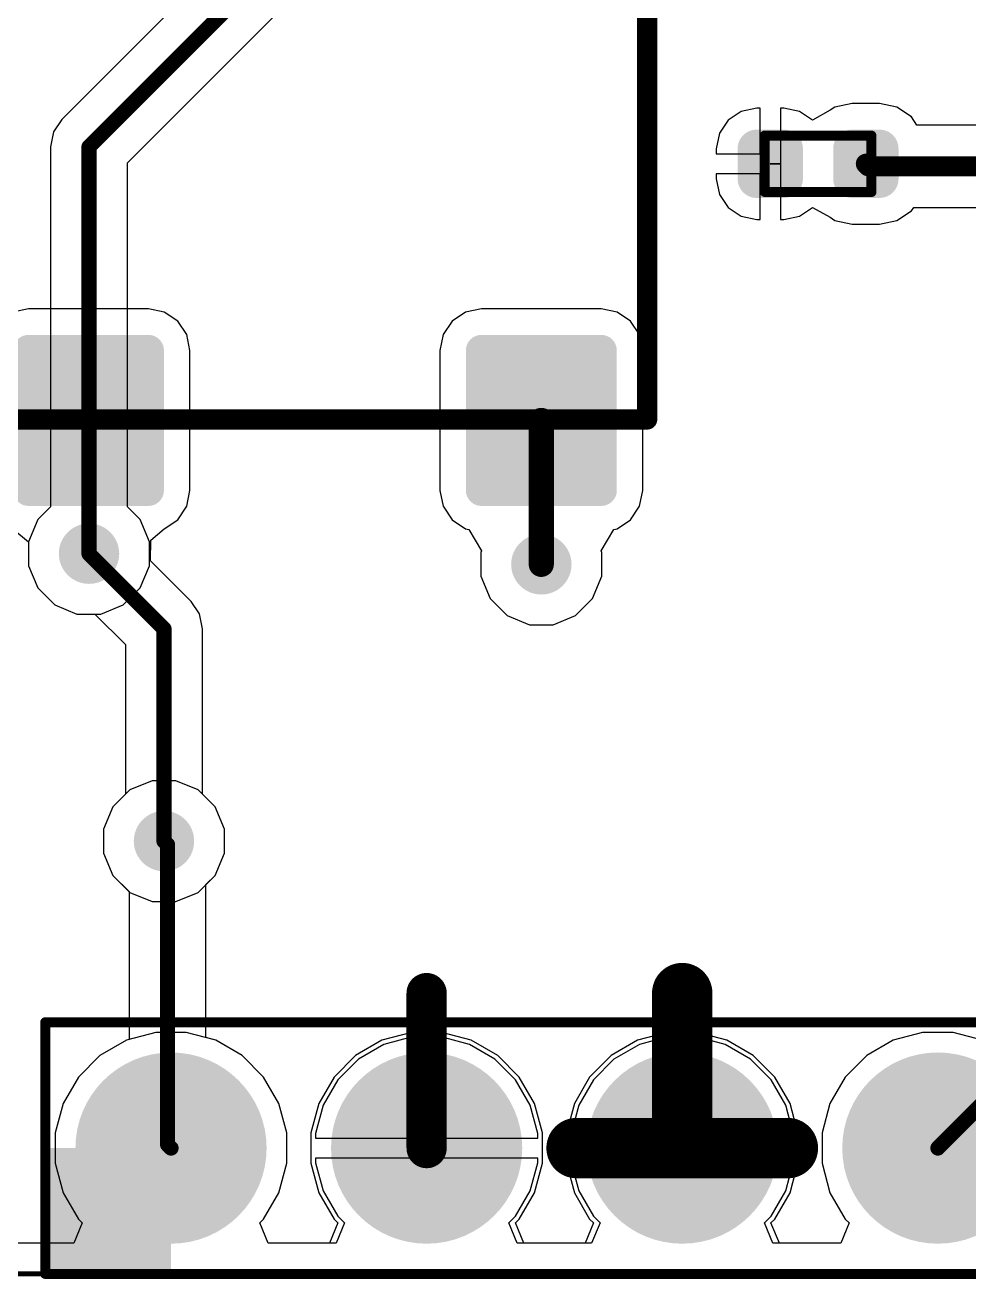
# Model space of a CAD drawing. Header units: inches. Extents: x 0 to 41, y 0 to 25.4.
# Drawn here: x 7.62 to 17, y -0.05 to 12.41 of the extents above; entities that cross this region are included whole.
import ezdxf

# ---------------------------------------------------------------- set-up
doc = ezdxf.new("R2010")
doc.units = ezdxf.units.IN
for name, color, linetype in [('Board', 56, 'Continuous'), ('BOTTOM', 5, 'Continuous'), ('Bottom Solder', 6, 'Continuous'), ('Pad Holes', 156, 'Continuous'), ('TOP', 1, 'Continuous'), ('Top Assembly', 56, 'Continuous'), ('Top Solder', 216, 'Continuous'), ('Via Holes', 16, 'Continuous')]:
    doc.layers.add(name, color=color, linetype=linetype)

# ---------------------------------------------------------------- blocks, each defined once
blk = doc.blocks.new('RES_0402_3763')
at = {"layer": 'TOP'}
h = blk.add_hatch(color=1, dxfattribs=at)
edge = h.paths.add_edge_path()
edge.add_arc((-0.34, -0.15), 0.14, 270, 360)
edge.add_line((-0.2, -0.15), (-0.2, 0.15))
edge.add_arc((-0.34, 0.15), 0.14, 0, 90)
edge.add_line((-0.34, 0.29), (-0.61, 0.29))
edge.add_arc((-0.61, 0.15), 0.14, 90, 180)
edge.add_line((-0.75, 0.15), (-0.75, -0.15))
edge.add_arc((-0.61, -0.15), 0.14, 180, 270)
edge.add_line((-0.61, -0.29), (-0.34, -0.29))
h = blk.add_hatch(color=1, dxfattribs=at)
edge = h.paths.add_edge_path()
edge.add_arc((0.34, 0.15), 0.14, 90, 180)
edge.add_line((0.2, 0.15), (0.2, -0.15))
edge.add_arc((0.34, -0.15), 0.14, 180, 270)
edge.add_line((0.34, -0.29), (0.61, -0.29))
edge.add_arc((0.61, -0.15), 0.14, 270, 360)
edge.add_line((0.75, -0.15), (0.75, 0.15))
edge.add_arc((0.61, 0.15), 0.14, 0, 90)
edge.add_line((0.61, 0.29), (0.34, 0.29))
at = {"layer": 'Top Solder'}
h = blk.add_hatch(color=216, dxfattribs=at)
edge = h.paths.add_edge_path()
edge.add_arc((-0.34, -0.15), 0.19, 270, 360)
edge.add_line((-0.15, -0.15), (-0.15, 0.15))
edge.add_arc((-0.34, 0.15), 0.19, 0, 90)
edge.add_line((-0.34, 0.34), (-0.61, 0.34))
edge.add_arc((-0.61, 0.15), 0.19, 90, 180)
edge.add_line((-0.8, 0.15), (-0.8, -0.15))
edge.add_arc((-0.61, -0.15), 0.19, 180, 270)
edge.add_line((-0.61, -0.34), (-0.34, -0.34))
h = blk.add_hatch(color=216, dxfattribs=at)
edge = h.paths.add_edge_path()
edge.add_arc((0.34, 0.15), 0.19, 90, 180)
edge.add_line((0.15, 0.15), (0.15, -0.15))
edge.add_arc((0.34, -0.15), 0.19, 180, 270)
edge.add_line((0.34, -0.34), (0.61, -0.34))
edge.add_arc((0.61, -0.15), 0.19, 270, 360)
edge.add_line((0.8, -0.15), (0.8, 0.15))
edge.add_arc((0.61, 0.15), 0.19, 0, 90)
edge.add_line((0.61, 0.34), (0.34, 0.34))
at = {"layer": 'Top Assembly', "const_width": 0.1}
for points in [[(-0.53, 0.28), (-0.53, -0.28)], [(0.53, 0.28), (-0.53, 0.28)], [(0.53, 0.28), (0.53, -0.28)], [(0.53, -0.28), (-0.53, -0.28)]]:
    blk.add_lwpolyline(points, dxfattribs=at)
at = {"layer": 'Top Assembly', "const_width": 0.05}
for points in [[(-0.555, 0.28, 1), (-0.505, 0.28, 1)], [(-0.555, 0.28, 1), (-0.505, 0.28, 1)], [(0.505, 0.28, 1), (0.555, 0.28, 1)], [(0.505, 0.28, 1), (0.555, 0.28, 1)], [(-0.555, -0.28, 1), (-0.505, -0.28, 1)], [(-0.555, -0.28, 1), (-0.505, -0.28, 1)], [(0.505, -0.28, 1), (0.555, -0.28, 1)], [(0.505, -0.28, 1), (0.555, -0.28, 1)]]:
    blk.add_lwpolyline(points, format="xyb", close=True, dxfattribs=at)
blk = doc.blocks.new('PIN_HEADER_2_54___VERT__1_10POS_3802')
at = {"layer": 'BOTTOM'}
h = blk.add_hatch(color=5, dxfattribs=at)
edge = h.paths.add_edge_path()
edge.add_arc((-11.43, 0), 0.85, 0, 360)
h = blk.add_hatch(color=5, dxfattribs=at)
edge = h.paths.add_edge_path()
edge.add_arc((-8.89, 0), 0.85, 0, 360)
h = blk.add_hatch(color=5, dxfattribs=at)
edge = h.paths.add_edge_path()
edge.add_arc((-6.35, 0), 0.85, 0, 360)
h = blk.add_hatch(color=5, dxfattribs=at)
edge = h.paths.add_edge_path()
edge.add_arc((-3.81, 0), 0.85, 0, 360)
at = {"layer": 'Bottom Solder'}
h = blk.add_hatch(color=6, dxfattribs=at)
edge = h.paths.add_edge_path()
edge.add_arc((-11.43, 0), 0.95, 0, 360)
h = blk.add_hatch(color=6, dxfattribs=at)
edge = h.paths.add_edge_path()
edge.add_arc((-8.89, 0), 0.95, 0, 360)
h = blk.add_hatch(color=6, dxfattribs=at)
edge = h.paths.add_edge_path()
edge.add_arc((-6.35, 0), 0.95, 0, 360)
h = blk.add_hatch(color=6, dxfattribs=at)
edge = h.paths.add_edge_path()
edge.add_arc((-3.81, 0), 0.95, 0, 360)
at = {"layer": 'Pad Holes'}
h = blk.add_hatch(color=7, dxfattribs=at)
edge = h.paths.add_edge_path()
edge.add_arc((-11.43, 0), 0.5, 0, 360)
h = blk.add_hatch(color=7, dxfattribs=at)
edge = h.paths.add_edge_path()
edge.add_arc((-8.89, 0), 0.5, 0, 360)
h = blk.add_hatch(color=7, dxfattribs=at)
edge = h.paths.add_edge_path()
edge.add_arc((-6.35, 0), 0.5, 0, 360)
h = blk.add_hatch(color=7, dxfattribs=at)
edge = h.paths.add_edge_path()
edge.add_arc((-3.81, 0), 0.5, 0, 360)
at = {"layer": 'TOP'}
h = blk.add_hatch(color=1, dxfattribs=at)
edge = h.paths.add_edge_path()
edge.add_arc((-11.43, 0), 0.85, 0, 360)
h = blk.add_hatch(color=1, dxfattribs=at)
edge = h.paths.add_edge_path()
edge.add_arc((-8.89, 0), 0.85, 0, 360)
h = blk.add_hatch(color=1, dxfattribs=at)
edge = h.paths.add_edge_path()
edge.add_arc((-6.35, 0), 0.85, 0, 360)
h = blk.add_hatch(color=1, dxfattribs=at)
edge = h.paths.add_edge_path()
edge.add_arc((-3.81, 0), 0.85, 0, 360)
at = {"layer": 'Top Assembly'}
blk.add_hatch(color=56, dxfattribs=at).paths.add_polyline_path([(-12.68, -1.25), (-11.43, -1.25), (-11.43, 0), (-12.68, 0)])
at = {"layer": 'Top Solder'}
h = blk.add_hatch(color=216, dxfattribs=at)
edge = h.paths.add_edge_path()
edge.add_arc((-11.43, 0), 0.95, 0, 360)
h = blk.add_hatch(color=216, dxfattribs=at)
edge = h.paths.add_edge_path()
edge.add_arc((-8.89, 0), 0.95, 0, 360)
h = blk.add_hatch(color=216, dxfattribs=at)
edge = h.paths.add_edge_path()
edge.add_arc((-6.35, 0), 0.95, 0, 360)
h = blk.add_hatch(color=216, dxfattribs=at)
edge = h.paths.add_edge_path()
edge.add_arc((-3.81, 0), 0.95, 0, 360)
at = {"layer": 'Top Assembly', "const_width": 0.1}
for points in [[(-12.68, -1.25), (-12.68, 1.25)], [(-12.68, 1.25), (12.68, 1.25)], [(-12.68, -1.25), (12.68, -1.25)]]:
    blk.add_lwpolyline(points, dxfattribs=at)
at = {"layer": 'Top Assembly', "const_width": 0.05}
for points in [[(-12.705, 1.25, 1), (-12.655, 1.25, 1)], [(-12.705, 1.25, 1), (-12.655, 1.25, 1)], [(-12.705, -1.25, 1), (-12.655, -1.25, 1)], [(-12.705, -1.25, 1), (-12.655, -1.25, 1)]]:
    blk.add_lwpolyline(points, format="xyb", close=True, dxfattribs=at)
blk = doc.blocks.new('TS42_3806')
at = {"layer": 'TOP'}
h = blk.add_hatch(color=1, dxfattribs=at)
edge = h.paths.add_edge_path()
edge.add_arc((-3.505, 1.655), 0.105, 270, 360)
edge.add_line((-3.4, 1.655), (-3.4, 2.845))
edge.add_arc((-3.505, 2.845), 0.105, 0, 90)
edge.add_line((-3.505, 2.95), (-4.895, 2.95))
edge.add_arc((-4.895, 2.845), 0.105, 90, 180)
edge.add_line((-5, 2.845), (-5, 1.655))
edge.add_arc((-4.895, 1.655), 0.105, 180, 270)
edge.add_line((-4.895, 1.55), (-3.505, 1.55))
h = blk.add_hatch(color=1, dxfattribs=at)
edge = h.paths.add_edge_path()
edge.add_arc((4.895, 1.655), 0.105, 270, 360)
edge.add_line((5, 1.655), (5, 2.845))
edge.add_arc((4.895, 2.845), 0.105, 0, 90)
edge.add_line((4.895, 2.95), (3.505, 2.95))
edge.add_arc((3.505, 2.845), 0.105, 90, 180)
edge.add_line((3.4, 2.845), (3.4, 1.655))
edge.add_arc((3.505, 1.655), 0.105, 180, 270)
edge.add_line((3.505, 1.55), (4.895, 1.55))
h = blk.add_hatch(color=1, dxfattribs=at)
edge = h.paths.add_edge_path()
edge.add_arc((4.895, -0.595), 0.105, 270, 360)
edge.add_line((5, -0.595), (5, 0.595))
edge.add_arc((4.895, 0.595), 0.105, 0, 90)
edge.add_line((4.895, 0.7), (3.505, 0.7))
edge.add_arc((3.505, 0.595), 0.105, 90, 180)
edge.add_line((3.4, 0.595), (3.4, -0.595))
edge.add_arc((3.505, -0.595), 0.105, 180, 270)
edge.add_line((3.505, -0.7), (4.895, -0.7))
h = blk.add_hatch(color=1, dxfattribs=at)
edge = h.paths.add_edge_path()
edge.add_arc((-3.505, -2.845), 0.105, 270, 360)
edge.add_line((-3.4, -2.845), (-3.4, -1.655))
edge.add_arc((-3.505, -1.655), 0.105, 0, 90)
edge.add_line((-3.505, -1.55), (-4.895, -1.55))
edge.add_arc((-4.895, -1.655), 0.105, 90, 180)
edge.add_line((-5, -1.655), (-5, -2.845))
edge.add_arc((-4.895, -2.845), 0.105, 180, 270)
edge.add_line((-4.895, -2.95), (-3.505, -2.95))
h = blk.add_hatch(color=1, dxfattribs=at)
edge = h.paths.add_edge_path()
edge.add_arc((4.895, -2.845), 0.105, 270, 360)
edge.add_line((5, -2.845), (5, -1.655))
edge.add_arc((4.895, -1.655), 0.105, 0, 90)
edge.add_line((4.895, -1.55), (3.505, -1.55))
edge.add_arc((3.505, -1.655), 0.105, 90, 180)
edge.add_line((3.4, -1.655), (3.4, -2.845))
edge.add_arc((3.505, -2.845), 0.105, 180, 270)
edge.add_line((3.505, -2.95), (4.895, -2.95))
at = {"layer": 'Top Assembly'}
blk.add_hatch(color=56, dxfattribs=at).paths.add_polyline_path([(2.412, -3.302), (4.19, -3.302), (4.19, -1.524), (2.412, -1.524)])
at = {"layer": 'Top Solder'}
h = blk.add_hatch(color=216, dxfattribs=at)
edge = h.paths.add_edge_path()
edge.add_arc((-3.505, 1.655), 0.155, 270, 360)
edge.add_line((-3.35, 1.655), (-3.35, 2.845))
edge.add_arc((-3.505, 2.845), 0.155, 0, 90)
edge.add_line((-3.505, 3), (-4.895, 3))
edge.add_arc((-4.895, 2.845), 0.155, 90, 180)
edge.add_line((-5.05, 2.845), (-5.05, 1.655))
edge.add_arc((-4.895, 1.655), 0.155, 180, 270)
edge.add_line((-4.895, 1.5), (-3.505, 1.5))
h = blk.add_hatch(color=216, dxfattribs=at)
edge = h.paths.add_edge_path()
edge.add_arc((4.895, 1.655), 0.155, 270, 360)
edge.add_line((5.05, 1.655), (5.05, 2.845))
edge.add_arc((4.895, 2.845), 0.155, 0, 90)
edge.add_line((4.895, 3), (3.505, 3))
edge.add_arc((3.505, 2.845), 0.155, 90, 180)
edge.add_line((3.35, 2.845), (3.35, 1.655))
edge.add_arc((3.505, 1.655), 0.155, 180, 270)
edge.add_line((3.505, 1.5), (4.895, 1.5))
h = blk.add_hatch(color=216, dxfattribs=at)
edge = h.paths.add_edge_path()
edge.add_arc((4.895, -0.595), 0.155, 270, 360)
edge.add_line((5.05, -0.595), (5.05, 0.595))
edge.add_arc((4.895, 0.595), 0.155, 0, 90)
edge.add_line((4.895, 0.75), (3.505, 0.75))
edge.add_arc((3.505, 0.595), 0.155, 90, 180)
edge.add_line((3.35, 0.595), (3.35, -0.595))
edge.add_arc((3.505, -0.595), 0.155, 180, 270)
edge.add_line((3.505, -0.75), (4.895, -0.75))
h = blk.add_hatch(color=216, dxfattribs=at)
edge = h.paths.add_edge_path()
edge.add_arc((-3.505, -2.845), 0.155, 270, 360)
edge.add_line((-3.35, -2.845), (-3.35, -1.655))
edge.add_arc((-3.505, -1.655), 0.155, 0, 90)
edge.add_line((-3.505, -1.5), (-4.895, -1.5))
edge.add_arc((-4.895, -1.655), 0.155, 90, 180)
edge.add_line((-5.05, -1.655), (-5.05, -2.845))
edge.add_arc((-4.895, -2.845), 0.155, 180, 270)
edge.add_line((-4.895, -3), (-3.505, -3))
h = blk.add_hatch(color=216, dxfattribs=at)
edge = h.paths.add_edge_path()
edge.add_arc((4.895, -2.845), 0.155, 270, 360)
edge.add_line((5.05, -2.845), (5.05, -1.655))
edge.add_arc((4.895, -1.655), 0.155, 0, 90)
edge.add_line((4.895, -1.5), (3.505, -1.5))
edge.add_arc((3.505, -1.655), 0.155, 90, 180)
edge.add_line((3.35, -1.655), (3.35, -2.845))
edge.add_arc((3.505, -2.845), 0.155, 180, 270)
edge.add_line((3.505, -3), (4.895, -3))
at = {"layer": 'Top Assembly', "const_width": 0.2}
for points in [[(-4.191, 3.302), (4.191, 3.302)], [(-4.191, 3.302), (-4.191, -3.302)], [(4.191, 3.302), (4.191, -3.302)], [(-4.191, -3.302), (4.191, -3.302)]]:
    blk.add_lwpolyline(points, dxfattribs=at)
at = {"layer": 'Top Assembly', "const_width": 0.1}
for points in [[(-4.241, 3.302, 1), (-4.141, 3.302, 1)], [(-4.241, 3.302, 1), (-4.141, 3.302, 1)], [(4.141, 3.302, 1), (4.241, 3.302, 1)], [(4.141, 3.302, 1), (4.241, 3.302, 1)], [(-4.241, -3.302, 1), (-4.141, -3.302, 1)], [(-4.241, -3.302, 1), (-4.141, -3.302, 1)], [(4.141, -3.302, 1), (4.241, -3.302, 1)], [(4.141, -3.302, 1), (4.241, -3.302, 1)]]:
    blk.add_lwpolyline(points, format="xyb", close=True, dxfattribs=at)

msp = doc.modelspace()

# ---------------------------------------------------------------- hatches: boundary and pattern name
at = {"layer": 'BOTTOM'}
h = msp.add_hatch(color=5, dxfattribs=at)
edge = h.paths.add_edge_path()
edge.add_arc((8.255, 7.156), 0.3, 0, 360)
h = msp.add_hatch(color=5, dxfattribs=at)
edge = h.paths.add_edge_path()
edge.add_arc((12.75, 7.05), 0.3, 0, 360)
h = msp.add_hatch(color=5, dxfattribs=at)
edge = h.paths.add_edge_path()
edge.add_arc((9, 4.3), 0.3, 0, 360)
at = {"layer": 'TOP'}
h = msp.add_hatch(color=1, dxfattribs=at)
edge = h.paths.add_edge_path()
edge.add_arc((8.255, 7.156), 0.3, 0, 360)
h = msp.add_hatch(color=1, dxfattribs=at)
edge = h.paths.add_edge_path()
edge.add_arc((12.75, 7.05), 0.3, 0, 360)
h = msp.add_hatch(color=1, dxfattribs=at)
edge = h.paths.add_edge_path()
edge.add_arc((9, 4.3), 0.3, 0, 360)
at = {"layer": 'Via Holes'}
h = msp.add_hatch(color=7, dxfattribs=at)
edge = h.paths.add_edge_path()
edge.add_arc((8.255, 7.156), 0.15, 0, 360)
h = msp.add_hatch(color=7, dxfattribs=at)
edge = h.paths.add_edge_path()
edge.add_arc((12.75, 7.05), 0.15, 0, 360)
h = msp.add_hatch(color=7, dxfattribs=at)
edge = h.paths.add_edge_path()
edge.add_arc((9, 4.3), 0.15, 0, 360)

# ---------------------------------------------------------------- linework, layer by layer
at = {"layer": 'Board', "const_width": 0.05}
msp.add_lwpolyline([(4.5, 0), (36.5, 0)], dxfattribs=at)
at = {"layer": 'BOTTOM'}
for p, q in [((9.767, 13.253), (7.984, 11.47)), ((8.637, 11.041), (10.308, 12.712)), ((7.984, 11.47), (7.902, 11.346)), ((7.902, 11.346), (7.872, 11.199)), ((7.872, 11.199), (7.872, 7.622)), ((8.637, 7.622), (8.637, 11.041)), ((7.872, 7.622), (7.746, 7.495)), ((8.763, 7.495), (8.637, 7.622)), ((7.746, 7.495), (7.655, 7.275)), ((8.855, 7.275), (8.763, 7.495)), ((7.655, 7.275), (7.655, 7.036)), ((8.855, 7.036), (8.855, 7.275)), ((7.655, 7.036), (7.746, 6.816)), ((8.763, 6.816), (8.855, 7.036)), ((7.746, 6.816), (7.915, 6.647)), ((8.595, 6.647), (8.763, 6.816)), ((7.915, 6.647), (8.135, 6.556)), ((8.374, 6.556), (8.595, 6.647)), ((8.135, 6.556), (8.374, 6.556)), ((8.881, 4.9), (8.66, 4.809)), ((9.119, 4.9), (8.881, 4.9)), ((9.34, 4.809), (9.119, 4.9)), ((8.66, 4.809), (8.491, 4.64)), ((9.509, 4.64), (9.34, 4.809)), ((8.491, 4.64), (8.4, 4.419)), ((9.6, 4.419), (9.509, 4.64)), ((8.4, 4.419), (8.4, 4.181)), ((9.6, 4.181), (9.6, 4.419)), ((8.4, 4.181), (8.491, 3.96)), ((9.509, 3.96), (9.6, 4.181)), ((8.491, 3.96), (8.653, 3.799)), ((9.417, 3.869), (9.509, 3.96)), ((9.417, 2.348), (9.417, 3.869)), ((8.653, 3.799), (8.653, 2.329)), ((13.999, 2.4), (13.706, 2.322)), ((14.301, 2.4), (13.999, 2.4)), ((14.594, 2.322), (14.301, 2.4)), ((16.539, 2.4), (16.246, 2.322)), ((16.841, 2.4), (16.539, 2.4)), ((17.134, 2.322), (16.841, 2.4)), ((8.626, 2.322), (8.364, 2.17)), ((8.653, 2.329), (8.626, 2.322)), ((9.514, 2.322), (9.417, 2.348)), ((9.776, 2.17), (9.514, 2.322)), ((11.184, 2.279), (10.932, 2.133)), ((11.465, 2.354), (11.184, 2.279)), ((11.51, 2.354), (11.465, 2.354)), ((11.51, 1.35), (11.51, 2.354)), ((11.755, 2.354), (11.71, 2.354)), ((11.71, 2.354), (11.71, 1.35)), ((12.036, 2.279), (11.755, 2.354)), ((12.288, 2.133), (12.036, 2.279)), ((13.706, 2.322), (13.444, 2.17)), ((14.856, 2.17), (14.594, 2.322)), ((16.246, 2.322), (15.984, 2.17)), ((8.364, 2.17), (8.15, 1.956)), ((9.99, 1.956), (9.776, 2.17)), ((10.932, 2.133), (10.727, 1.928)), ((12.493, 1.928), (12.288, 2.133)), ((13.444, 2.17), (13.23, 1.956)), ((15.07, 1.956), (14.856, 2.17)), ((15.984, 2.17), (15.77, 1.956)), ((8.15, 1.956), (7.998, 1.694)), ((10.142, 1.694), (9.99, 1.956)), ((10.727, 1.928), (10.581, 1.676)), ((12.639, 1.676), (12.493, 1.928)), ((13.23, 1.956), (13.078, 1.694)), ((15.222, 1.694), (15.07, 1.956)), ((15.77, 1.956), (15.618, 1.694)), ((7.998, 1.694), (7.92, 1.401)), ((10.22, 1.401), (10.142, 1.694)), ((10.581, 1.676), (10.506, 1.395)), ((12.714, 1.395), (12.639, 1.676)), ((13.078, 1.694), (13, 1.401)), ((15.3, 1.401), (15.222, 1.694)), ((15.618, 1.694), (15.54, 1.401)), ((7.92, 1.401), (7.92, 1.099)), ((10.22, 1.099), (10.22, 1.401)), ((10.506, 1.395), (10.506, 1.35)), ((12.714, 1.35), (12.714, 1.395)), ((13, 1.401), (13, 1.099)), ((15.3, 1.099), (15.3, 1.401)), ((15.54, 1.401), (15.54, 1.099)), ((10.506, 1.35), (11.51, 1.35)), ((11.71, 1.35), (12.714, 1.35)), ((12.714, 1.15), (10.506, 1.15)), ((10.506, 1.15), (10.506, 1.105)), ((12.714, 1.105), (12.714, 1.15)), ((7.92, 1.099), (7.998, 0.806)), ((10.142, 0.806), (10.22, 1.099)), ((10.506, 1.105), (10.581, 0.824)), ((12.639, 0.824), (12.714, 1.105)), ((13, 1.099), (13.078, 0.806)), ((15.222, 0.806), (15.3, 1.099)), ((15.54, 1.099), (15.618, 0.806)), ((7.998, 0.806), (8.15, 0.544)), ((9.99, 0.544), (10.142, 0.806)), ((10.581, 0.824), (10.727, 0.572)), ((12.493, 0.572), (12.639, 0.824)), ((13.078, 0.806), (13.23, 0.544)), ((15.07, 0.544), (15.222, 0.806)), ((15.618, 0.806), (15.77, 0.544)), ((8.188, 0.506), (8.105, 0.306)), ((8.15, 0.544), (8.188, 0.506)), ((9.952, 0.506), (9.99, 0.544)), ((10.035, 0.306), (9.952, 0.506)), ((10.793, 0.506), (10.71, 0.306)), ((10.727, 0.572), (10.793, 0.506)), ((12.427, 0.506), (12.493, 0.572)), ((12.51, 0.306), (12.427, 0.506)), ((13.268, 0.506), (13.185, 0.306)), ((13.23, 0.544), (13.268, 0.506)), ((15.032, 0.506), (15.07, 0.544)), ((15.115, 0.306), (15.032, 0.506)), ((15.808, 0.506), (15.725, 0.306)), ((15.77, 0.544), (15.808, 0.506)), ((8.105, 0.306), (4.5, 0.306)), ((10.71, 0.306), (10.035, 0.306)), ((13.185, 0.306), (12.51, 0.306)), ((15.725, 0.306), (15.115, 0.306))]:
    msp.add_line(p, q, dxfattribs=at)
for points, const_width in [([(8.255, 11.199), (10.367, 13.312)], 0.15), ([(8.255, 7.156), (8.255, 11.199)], 0.15), ([(9, 4.3), (9.035, 4.265)], 0.15), ([(9.035, 1.285), (9.035, 4.265)], 0.15), ([(11.61, 1.25), (11.61, 2.79)], 0.4), ([(16.69, 1.25), (18.27, 2.83)], 0.15), ([(9.035, 1.285), (9.07, 1.25)], 0.15)]:
    msp.add_lwpolyline(points, dxfattribs=dict(at, const_width=const_width))
for points, const_width in [([(8.217, 11.199, 1), (8.292, 11.199, 1)], 0.075), ([(8.217, 11.199, 1), (8.292, 11.199, 1)], 0.075), ([(8.217, 7.156, 1), (8.292, 7.156, 1)], 0.075), ([(8.962, 4.3, 1), (9.038, 4.3, 1)], 0.075), ([(8.998, 4.265, 1), (9.073, 4.265, 1)], 0.075), ([(8.998, 4.265, 1), (9.073, 4.265, 1)], 0.075), ([(11.51, 2.79, 1), (11.71, 2.79, 1)], 0.2), ([(11.51, 1.25, 1), (11.71, 1.25, 1)], 0.2), ([(8.998, 1.285, 1), (9.073, 1.285, 1)], 0.075), ([(8.998, 1.285, 1), (9.073, 1.285, 1)], 0.075), ([(9.033, 1.25, 1), (9.108, 1.25, 1)], 0.075), ([(16.653, 1.25, 1), (16.728, 1.25, 1)], 0.075)]:
    msp.add_lwpolyline(points, format="xyb", close=True, dxfattribs=dict(at, const_width=const_width))
at = {"layer": 'TOP'}
for p, q in [((15.668, 11.594), (15.619, 11.562)), ((15.84, 11.629), (15.668, 11.594)), ((16.11, 11.629), (15.84, 11.629)), ((16.281, 11.594), (16.11, 11.629)), ((16.427, 11.497), (16.281, 11.594)), ((14.606, 11.464), (14.519, 11.334)), ((14.736, 11.551), (14.606, 11.464)), ((14.89, 11.582), (14.736, 11.551)), ((14.925, 11.582), (14.89, 11.582)), ((14.925, 11.13), (14.925, 11.582)), ((15.16, 11.582), (15.125, 11.582)), ((15.125, 11.582), (15.125, 11.03)), ((15.314, 11.551), (15.16, 11.582)), ((15.444, 11.464), (15.314, 11.551)), ((15.619, 11.562), (15.444, 11.464)), ((16.483, 11.413), (16.427, 11.497)), ((18.081, 11.413), (16.483, 11.413)), ((14.519, 11.334), (14.488, 11.18)), ((14.488, 11.18), (14.488, 11.13)), ((14.488, 11.13), (14.925, 11.13)), ((15.125, 11.03), (15.025, 11.03)), ((15.025, 11.03), (15.025, 11.03)), ((15.025, 11.03), (15.125, 11.03)), ((15.125, 11.03), (15.125, 10.478)), ((14.925, 10.93), (14.488, 10.93)), ((14.488, 10.93), (14.488, 10.88)), ((14.488, 10.88), (14.519, 10.726)), ((14.925, 10.478), (14.925, 10.93)), ((14.519, 10.726), (14.606, 10.596)), ((14.606, 10.596), (14.736, 10.509)), ((15.314, 10.509), (15.444, 10.596)), ((15.444, 10.596), (15.619, 10.498)), ((16.427, 10.563), (16.45, 10.597)), ((16.45, 10.597), (17.842, 10.597)), ((14.736, 10.509), (14.89, 10.478)), ((14.89, 10.478), (14.925, 10.478)), ((15.125, 10.478), (15.16, 10.478)), ((15.16, 10.478), (15.314, 10.509)), ((15.619, 10.498), (15.668, 10.466)), ((15.668, 10.466), (15.84, 10.431)), ((16.11, 10.431), (16.281, 10.466)), ((16.281, 10.466), (16.427, 10.563)), ((15.84, 10.431), (16.11, 10.431)), ((7.655, 9.588), (7.497, 9.557)), ((8.845, 9.588), (7.655, 9.588)), ((9.003, 9.557), (8.845, 9.588)), ((9.137, 9.467), (9.003, 9.557)), ((11.997, 9.557), (11.863, 9.467)), ((12.155, 9.588), (11.997, 9.557)), ((13.345, 9.588), (12.155, 9.588)), ((13.503, 9.557), (13.345, 9.588)), ((13.637, 9.467), (13.503, 9.557)), ((9.227, 9.333), (9.137, 9.467)), ((11.863, 9.467), (11.773, 9.333)), ((13.726, 9.333), (13.637, 9.467)), ((9.258, 9.175), (9.227, 9.333)), ((11.773, 9.333), (11.742, 9.175)), ((13.758, 9.175), (13.726, 9.333)), ((9.258, 7.785), (9.258, 9.175)), ((11.742, 9.175), (11.742, 7.785)), ((13.758, 7.785), (13.758, 9.175)), ((9.227, 7.627), (9.258, 7.785)), ((11.742, 7.785), (11.773, 7.627)), ((13.726, 7.627), (13.758, 7.785)), ((9.137, 7.493), (9.227, 7.627)), ((11.773, 7.627), (11.863, 7.493)), ((13.637, 7.493), (13.726, 7.627)), ((9.003, 7.404), (9.137, 7.493)), ((11.863, 7.493), (11.997, 7.404)), ((13.503, 7.404), (13.637, 7.493)), ((7.497, 7.404), (7.655, 7.275)), ((8.871, 7.289), (9.003, 7.404)), ((11.997, 7.404), (12.028, 7.397)), ((12.028, 7.397), (12.156, 7.184)), ((13.344, 7.184), (13.472, 7.397)), ((13.472, 7.397), (13.503, 7.404)), ((7.655, 7.275), (7.655, 7.036)), ((8.867, 7.084), (8.871, 7.289)), ((12.156, 7.184), (12.15, 7.169)), ((12.15, 7.169), (12.15, 6.931)), ((13.35, 7.169), (13.344, 7.184)), ((13.35, 6.931), (13.35, 7.169)), ((7.655, 7.036), (7.746, 6.816)), ((9.27, 6.681), (8.867, 7.084)), ((12.15, 6.931), (12.241, 6.71)), ((13.259, 6.71), (13.35, 6.931)), ((7.746, 6.816), (7.915, 6.647)), ((7.915, 6.647), (8.135, 6.556)), ((9.353, 6.557), (9.27, 6.681)), ((12.241, 6.71), (12.41, 6.541)), ((13.09, 6.541), (13.259, 6.71)), ((8.135, 6.556), (8.314, 6.556)), ((8.314, 6.556), (8.618, 6.252)), ((9.382, 6.41), (9.353, 6.557)), ((12.41, 6.541), (12.631, 6.45)), ((12.869, 6.45), (13.09, 6.541)), ((9.382, 4.766), (9.382, 6.41)), ((12.631, 6.45), (12.869, 6.45)), ((8.618, 6.252), (8.618, 4.766)), ((8.618, 4.766), (8.491, 4.64)), ((9.509, 4.64), (9.382, 4.766)), ((8.491, 4.64), (8.4, 4.419)), ((9.6, 4.419), (9.509, 4.64)), ((8.4, 4.419), (8.4, 4.181)), ((9.6, 4.181), (9.6, 4.419)), ((8.4, 4.181), (8.491, 3.96)), ((9.509, 3.96), (9.6, 4.181)), ((8.491, 3.96), (8.66, 3.791)), ((9.34, 3.791), (9.509, 3.96)), ((8.66, 3.791), (8.881, 3.7)), ((9.119, 3.7), (9.34, 3.791)), ((8.881, 3.7), (9.119, 3.7)), ((8.919, 2.4), (8.626, 2.322)), ((9.221, 2.4), (8.919, 2.4)), ((9.514, 2.322), (9.221, 2.4)), ((11.459, 2.4), (11.166, 2.322)), ((11.761, 2.4), (11.459, 2.4)), ((12.054, 2.322), (11.761, 2.4)), ((16.539, 2.4), (16.246, 2.322)), ((16.841, 2.4), (16.539, 2.4)), ((17.134, 2.322), (16.841, 2.4)), ((8.626, 2.322), (8.364, 2.17)), ((9.776, 2.17), (9.514, 2.322)), ((11.166, 2.322), (10.904, 2.17)), ((12.316, 2.17), (12.054, 2.322)), ((13.724, 2.279), (13.472, 2.133)), ((14.005, 2.354), (13.724, 2.279)), ((14.05, 2.354), (14.005, 2.354)), ((14.05, 1.35), (14.05, 2.354)), ((14.295, 2.354), (14.25, 2.354)), ((14.25, 2.354), (14.25, 1.35)), ((14.576, 2.279), (14.295, 2.354)), ((14.828, 2.133), (14.576, 2.279)), ((16.246, 2.322), (15.984, 2.17)), ((8.364, 2.17), (8.15, 1.956)), ((9.99, 1.956), (9.776, 2.17)), ((10.904, 2.17), (10.69, 1.956)), ((12.53, 1.956), (12.316, 2.17)), ((13.472, 2.133), (13.267, 1.928)), ((15.033, 1.928), (14.828, 2.133)), ((15.984, 2.17), (15.77, 1.956)), ((8.15, 1.956), (7.998, 1.694)), ((10.142, 1.694), (9.99, 1.956)), ((10.69, 1.956), (10.538, 1.694)), ((12.682, 1.694), (12.53, 1.956)), ((13.267, 1.928), (13.121, 1.676)), ((15.179, 1.676), (15.033, 1.928)), ((15.77, 1.956), (15.618, 1.694)), ((7.998, 1.694), (7.92, 1.401)), ((10.22, 1.401), (10.142, 1.694)), ((10.538, 1.694), (10.46, 1.401)), ((12.76, 1.401), (12.682, 1.694)), ((13.121, 1.676), (13.046, 1.395)), ((15.254, 1.395), (15.179, 1.676)), ((15.618, 1.694), (15.54, 1.401)), ((7.92, 1.401), (7.92, 1.099)), ((10.22, 1.099), (10.22, 1.401)), ((10.46, 1.401), (10.46, 1.099)), ((12.76, 1.099), (12.76, 1.401)), ((13.046, 1.395), (13.046, 1.35)), ((15.254, 1.35), (15.254, 1.395)), ((15.54, 1.401), (15.54, 1.099)), ((13.046, 1.35), (14.05, 1.35)), ((14.25, 1.35), (15.254, 1.35)), ((15.254, 1.15), (13.046, 1.15)), ((13.046, 1.15), (13.046, 1.105)), ((15.254, 1.105), (15.254, 1.15)), ((7.92, 1.099), (7.998, 0.806)), ((10.142, 0.806), (10.22, 1.099)), ((10.46, 1.099), (10.538, 0.806)), ((12.682, 0.806), (12.76, 1.099)), ((13.046, 1.105), (13.121, 0.824)), ((15.179, 0.824), (15.254, 1.105)), ((15.54, 1.099), (15.618, 0.806)), ((7.998, 0.806), (8.15, 0.544)), ((9.99, 0.544), (10.142, 0.806)), ((10.538, 0.806), (10.69, 0.544)), ((12.53, 0.544), (12.682, 0.806)), ((13.121, 0.824), (13.267, 0.572)), ((15.033, 0.572), (15.179, 0.824)), ((15.618, 0.806), (15.77, 0.544)), ((8.188, 0.506), (8.105, 0.306)), ((8.15, 0.544), (8.188, 0.506)), ((9.952, 0.506), (9.99, 0.544)), ((10.035, 0.306), (9.952, 0.506)), ((10.728, 0.506), (10.645, 0.306)), ((10.69, 0.544), (10.728, 0.506)), ((12.492, 0.506), (12.53, 0.544)), ((12.575, 0.306), (12.492, 0.506)), ((13.333, 0.506), (13.25, 0.306)), ((13.267, 0.572), (13.333, 0.506)), ((14.967, 0.506), (15.033, 0.572)), ((15.05, 0.306), (14.967, 0.506)), ((15.808, 0.506), (15.725, 0.306)), ((15.77, 0.544), (15.808, 0.506)), ((8.105, 0.306), (4.5, 0.306)), ((10.645, 0.306), (10.035, 0.306)), ((13.25, 0.306), (12.575, 0.306)), ((15.725, 0.306), (15.05, 0.306))]:
    msp.add_line(p, q, dxfattribs=at)
for points, const_width in [([(15.975, 11.03), (16, 11.005)], 0.2), ([(16, 11.005), (18.25, 11.005)], 0.2), ([(12.75, 7.05), (12.75, 8.48)], 0.25), ([(8.25, 8.48), (8.255, 8.475)], 0.15), ([(8.255, 7.156), (8.255, 8.475)], 0.15), ([(8.255, 7.156), (9, 6.41)], 0.15), ([(9, 4.3), (9, 6.41)], 0.15), ([(14.15, 1.25), (14.15, 2.79)], 0.6), ([(13.1, 1.25), (14.15, 1.25)], 0.6), ([(14.15, 1.25), (15.2, 1.25)], 0.6)]:
    msp.add_lwpolyline(points, dxfattribs=dict(at, const_width=const_width))
for points, const_width in [([(15.925, 11.03, 1), (16.025, 11.03, 1)], 0.1), ([(15.95, 11.005, 1), (16.05, 11.005, 1)], 0.1), ([(15.95, 11.005, 1), (16.05, 11.005, 1)], 0.1), ([(12.687, 8.48, 1), (12.812, 8.48, 1)], 0.125), ([(8.213, 8.48, 1), (8.288, 8.48, 1)], 0.075), ([(8.217, 8.475, 1), (8.292, 8.475, 1)], 0.075), ([(8.217, 8.475, 1), (8.292, 8.475, 1)], 0.075), ([(8.217, 7.156, 1), (8.292, 7.156, 1)], 0.075), ([(8.217, 7.156, 1), (8.292, 7.156, 1)], 0.075), ([(12.687, 7.05, 1), (12.812, 7.05, 1)], 0.125), ([(8.962, 6.41, 1), (9.038, 6.41, 1)], 0.075), ([(8.962, 6.41, 1), (9.038, 6.41, 1)], 0.075), ([(8.962, 4.3, 1), (9.038, 4.3, 1)], 0.075), ([(14, 2.79, 1), (14.3, 2.79, 1)], 0.3), ([(12.95, 1.25, 1), (13.25, 1.25, 1)], 0.3), ([(14, 1.25, 1), (14.3, 1.25, 1)], 0.3), ([(14, 1.25, 1), (14.3, 1.25, 1)], 0.3), ([(14, 1.25, 1), (14.3, 1.25, 1)], 0.3), ([(15.05, 1.25, 1), (15.35, 1.25, 1)], 0.3)]:
    msp.add_lwpolyline(points, format="xyb", close=True, dxfattribs=dict(at, const_width=const_width))

# ---------------------------------------------------------------- block references
for name, p, rotation in [('TS42_3806', (10.5, 12.68), 90), ('RES_0402_3763', (15.5, 11.03), 180)]:
    msp.add_blockref(name, p, dxfattribs=dict(rotation=rotation))
msp.add_blockref('PIN_HEADER_2_54___VERT__1_10POS_3802', (20.5, 1.25))

doc.saveas('drawing.dxf')
